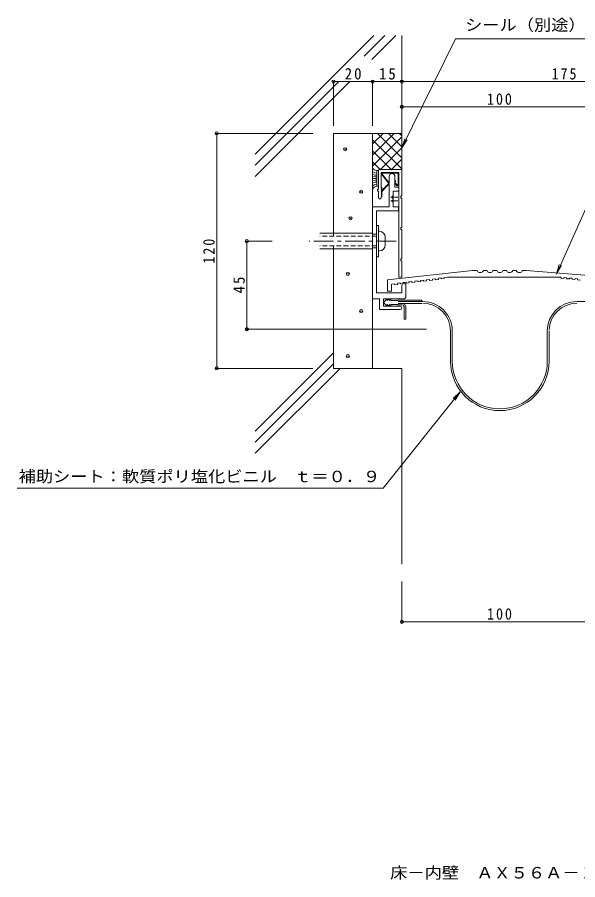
# Model space of a CAD drawing. Units: millimetres, scale not verified. Extents: x -313 to 312, y -270 to 171.
# Drawn here: x -312.6 to -26.1, y -269.5 to 171 of the extents above; entities that cross this region are included whole.
import ezdxf
from ezdxf.enums import TextEntityAlignment as Align

# ---------------------------------------------------------------- set-up
doc = ezdxf.new("R2010")
doc.units = ezdxf.units.MM
doc.header["$LTSCALE"] = 2
doc.header["$PDMODE"] = 32
doc.header["$PDSIZE"] = 1.6
doc.linetypes.add('CHAIN1', pattern=[8, 5, -1, 1, -1])
doc.linetypes.add('DASHED1', pattern=[1.8, 1.2, -0.6])
for name, color, linetype, lineweight in [('D-0', 3, 'Continuous', 9), ('D-1', 2, 'Continuous', 9), ('D-2', 4, 'Continuous', 9), ('D-3', 6, 'Continuous', 5), ('D-4', 7, 'Continuous', 9), ('D-5', 7, 'Continuous', 9)]:
    doc.layers.add(name, color=color, linetype=linetype, lineweight=lineweight)
doc.layers.add('F-5_F-5ﾚｲﾔ', color=2, linetype='Continuous')
doc.styles.add('ＭＳ ゴシック', font='')
doc.styles.get('ＭＳ ゴシック').set_extended_font_data('MS Gothic')

msp = doc.modelspace()

# ---------------------------------------------------------------- linework, layer by layer
at = {"layer": 'D-0'}
for p, q in [((-128.829, 92.728), (-128.024, 92.728)), ((-128.823, 92.716), (-128.823, 84.831)), ((-128.045, 83.187), (-128.045, 92.687)), ((-128.023, 92.716), (-128.023, 84.831)), ((-116.545, 93.187), (-127.545, 93.187)), ((-116.045, 79.687), (-116.045, 92.687)), ((-129.92, 90.456), (-131.014, 91.075)), ((-129.82, 89.565), (-130.988, 89.911)), ((-128.825, 88.673), (-130.988, 88.673)), ((-129.92, 91.544), (-130.964, 92.262)), ((-128.825, 91.371), (-129.897, 91.57)), ((-128.852, 90.356), (-129.847, 90.43)), ((-128.825, 89.565), (-129.797, 89.565)), ((-126.545, 84.183), (-126.545, 91.687)), ((-117.545, 91.687), (-126.545, 91.687)), ((-117.545, 38.187), (-117.545, 91.687)), ((-129.87, 86.717), (-130.988, 86.225)), ((-128.825, 86.794), (-129.82, 86.717)), ((-128.839, 84.831), (-128.021, 84.831)), ((-126.046, 83.683), (-126.546, 84.183)), ((-128.545, 83.187), (-128.545, 82.187)), ((-128.045, 83.187), (-128.545, 83.187)), ((-128.545, 82.187), (-128.045, 82.187)), ((-128.045, 78.937), (-128.045, 82.187)), ((-126.546, 83.183), (-126.046, 83.683)), ((-126.046, 82.683), (-126.546, 83.183)), ((-126.546, 82.183), (-126.046, 82.683)), ((-126.046, 81.683), (-126.546, 82.183)), ((-126.546, 81.183), (-126.046, 81.683)), ((-126.046, 80.683), (-126.546, 81.183)), ((-126.546, 80.183), (-126.046, 80.683)), ((-126.046, 79.683), (-126.546, 80.183)), ((-126.546, 79.184), (-126.046, 79.683)), ((-116.545, 79.687), (-116.545, 78.687)), ((-116.045, 79.687), (-116.545, 79.687)), ((-126.545, 78.937), (-126.545, 79.184)), ((-116.545, 78.687), (-116.045, 78.687)), ((-116.045, 63.687), (-116.045, 78.687)), ((-116.545, 63.687), (-116.545, 62.687)), ((-116.045, 63.687), (-116.545, 63.687)), ((-116.545, 62.687), (-116.045, 62.687)), ((-116.045, 47.687), (-116.045, 62.687)), ((-116.545, 47.687), (-116.545, 46.687)), ((-116.045, 47.687), (-116.545, 47.687)), ((-116.545, 46.687), (-116.045, 46.687)), ((-116.045, 38.187), (-116.045, 46.687)), ((-79.898, 41.738), (-123.301, 36.923)), ((-79.898, 41.738), (-77.478, 41.738)), ((-76.478, 40.738), (-75.478, 40.738)), ((-74.478, 41.738), (-72.478, 41.738)), ((-71.478, 40.738), (-70.478, 40.738)), ((-69.478, 41.738), (-67.478, 41.738)), ((-66.478, 40.738), (-65.478, 40.738)), ((-64.478, 41.738), (-62.478, 41.738)), ((-61.478, 40.738), (-60.478, 40.738)), ((-59.478, 41.738), (-57.478, 41.738)), ((-56.478, 40.738), (-55.478, 40.738)), ((-54.478, 41.738), (-52.478, 41.738)), ((-52.476, 41.743), (-14.976, 38.743)), ((-123.301, 31.098), (-123.301, 36.967)), ((-116.872, 35.359), (-118.208, 35.21)), ((-117.545, 38.187), (-116.045, 38.187)), ((-116.817, 34.862), (-116.872, 35.359)), ((-113.89, 35.689), (-115.381, 35.524)), ((-115.326, 35.027), (-115.381, 35.524)), ((-113.835, 35.193), (-113.89, 35.689)), ((-112.344, 35.358), (-113.835, 35.193)), ((-110.909, 36.02), (-112.4, 35.855)), ((-112.344, 35.358), (-112.4, 35.855)), ((-110.854, 35.523), (-110.909, 36.02)), ((-109.363, 35.689), (-110.854, 35.523)), ((-107.927, 36.351), (-109.418, 36.186)), ((-109.363, 35.689), (-109.418, 36.186)), ((-107.872, 35.854), (-107.927, 36.351)), ((-106.381, 36.019), (-107.872, 35.854)), ((-104.945, 36.682), (-106.436, 36.517)), ((-106.381, 36.019), (-106.436, 36.517)), ((-104.89, 36.185), (-104.945, 36.682)), ((-103.399, 36.35), (-104.89, 36.185)), ((-103.399, 36.35), (-103.454, 36.847)), ((-101.916, 37.075), (-103.406, 36.91)), ((-101.86, 36.578), (-101.916, 37.075)), ((-100.37, 36.744), (-101.86, 36.578)), ((-100.37, 36.744), (-100.425, 37.241)), ((-98.886, 37.469), (-100.377, 37.303)), ((-98.831, 36.972), (-98.886, 37.469)), ((-97.34, 37.137), (-98.831, 36.972)), ((-95.971, 37.856), (-97.462, 37.69)), ((-97.34, 37.137), (-97.395, 37.634)), ((-95.916, 37.359), (-95.971, 37.856)), ((-94.425, 37.524), (-95.916, 37.359)), ((-92.724, 38.238), (-94.482, 38.043)), ((-94.425, 37.524), (-94.482, 38.043)), ((-92.724, 38.238), (-34.706, 38.238)), ((-34.744, 37.752), (-34.705, 38.249)), ((-33.214, 38.076), (-31.866, 37.968)), ((-31.906, 37.47), (-31.866, 37.967)), ((-31.906, 37.47), (-30.41, 37.35)), ((-30.41, 37.35), (-30.371, 37.847)), ((-30.375, 37.793), (-29.027, 37.685)), ((-29.067, 37.187), (-29.027, 37.684)), ((-27.536, 37.51), (-26.188, 37.402)), ((-26.228, 36.904), (-26.188, 37.401)), ((-26.228, 36.904), (-24.733, 36.784)), ((-123.301, 31.098), (-121.301, 31.098)), ((-121.301, 31.103), (-121.301, 34.756)), ((-119.718, 34.932), (-121.209, 34.767)), ((-119.663, 34.435), (-119.718, 34.932)), ((-118.172, 34.601), (-119.663, 34.435)), ((-118.172, 34.601), (-118.227, 35.097)), ((-115.326, 35.027), (-116.817, 34.862))]:
    msp.add_line(p, q, dxfattribs=at)
for points in [[(-128.825, 87.809), (-129.597, 87.809), (-130.988, 87.586)], [(-128.825, 85.753), (-130.119, 85.48), (-130.964, 84.811)], [(-34.744, 37.752), (-33.249, 37.633), (-33.214, 38.076)], [(-29.067, 37.187), (-27.571, 37.067), (-27.532, 37.564)]]:
    msp.add_lwpolyline(points, dxfattribs=at)
for centre, radius, start, end in [((-128.65, 95.344), 2.619, 205.46629, 266.15474), ((-127.545, 92.687), 0.5, 90, 180), ((-116.545, 92.687), 0.5, 0, 90), ((-128.476, 82.155), 2.709, 97.96758, 156.66208), ((-127.295, 78.937), 0.75, 180, 0), ((-76.478, 41.738), 1, 180, 270), ((-75.478, 41.738), 1, 270, 0), ((-71.478, 41.738), 1, 180, 270), ((-70.478, 41.738), 1, 270, 0), ((-66.478, 41.738), 1, 180, 270), ((-65.478, 41.738), 1, 270, 0), ((-61.478, 41.738), 1, 180, 270), ((-60.478, 41.738), 1, 270, 0), ((-56.478, 41.738), 1, 180, 270), ((-55.478, 41.738), 1, 270, 0)]:
    msp.add_arc(centre, radius, start, end, dxfattribs=at)
at = {"layer": 'D-1'}
for p, q in [((-122.929, 86.341), (-126.328, 90.684)), ((-122.737, 86.565), (-126.124, 90.904)), ((-118.284, 91.687), (-125.884, 91.687)), ((-118.284, 91.387), (-125.884, 91.387)), ((-122.545, 74.187), (-122.545, 89.687)), ((-119.545, 84.187), (-119.545, 89.687)), ((-117.984, 91.087), (-117.984, 85.587)), ((-117.684, 91.087), (-117.684, 85.587)), ((-122.87, 85.991), (-126.545, 82.187)), ((-122.617, 85.841), (-126.277, 82.052)), ((-119.045, 86.921), (-119.545, 87.787)), ((-119.545, 86.921), (-119.045, 86.921)), ((-117.545, 84.187), (-119.545, 84.187)), ((-118.514, 85.395), (-119.455, 86.515)), ((-120.545, 79.687), (-120.545, 82.187)), ((-117.545, 82.187), (-120.545, 82.187)), ((-121.714, 79.187), (-118.105, 79.187)), ((-121.714, 77.187), (-118.105, 77.187)), ((-121.045, 77.687), (-121.045, 76.687)), ((-120.545, 77.687), (-121.045, 77.687)), ((-121.045, 76.687), (-120.545, 76.687)), ((-120.545, 77.687), (-120.545, 78.687)), ((-122.545, 74.187), (-130.978, 74.187)), ((-130.978, 74.187), (-130.978, 27.203)), ((-117.695, 72.187), (-128.978, 72.187)), ((-128.978, 30.203), (-128.978, 72.187)), ((-117.695, 72.187), (-117.695, 74.187)), ((-127.978, 64.695), (-128.978, 64.695)), ((-127.978, 48.695), (-127.978, 64.695)), ((-127.478, 61.695), (-127.978, 61.695)), ((-130.987, 60.695), (-157.998, 60.695)), ((-128.978, 60.195), (-130.978, 60.195)), ((-124.478, 58.695), (-124.478, 54.695)), ((-128.978, 53.195), (-130.978, 53.195)), ((-130.978, 52.695), (-157.998, 52.695)), ((-127.978, 48.695), (-128.978, 48.695)), ((-127.478, 51.695), (-127.978, 51.695)), ((-115.978, 30.203), (-115.978, 34.203)), ((-113.978, 28.203), (-113.978, 34.203)), ((-130.978, 27.203), (-127.478, 27.203)), ((-128.978, 30.203), (-115.978, 30.203)), ((-127.478, 21.703), (-127.478, 27.203)), ((-125.478, 27.203), (-114.978, 27.203)), ((-116.853, 21.703), (-127.478, 21.703))]:
    msp.add_line(p, q, dxfattribs=at)
at = {"layer": 'D-1', "linetype": 'DASHED1'}
for p, q in [((-128.978, 59.195), (-157.998, 59.195)), ((-128.978, 54.195), (-157.998, 54.195))]:
    msp.add_line(p, q, dxfattribs=at)
at = {"layer": 'D-1', "linetype": 'CHAIN1'}
msp.add_line((-118.985, 56.695), (-163.439, 56.695), dxfattribs=at)
at = {"layer": 'D-1'}
for points in [[(-118.744, 85.202), (-119.684, 86.322), (-119.455, 86.515)], [(-120.545, 79.687), (-121.045, 79.687), (-121.045, 78.687), (-120.545, 78.687)], [(-117.695, 74.187), (-120.545, 74.187), (-120.545, 76.687)], [(-125.478, 27.203), (-125.478, 23.453), (-116.853, 23.453)]]:
    msp.add_lwpolyline(points, dxfattribs=at)
for centre, radius, start, end in [((-125.884, 91.087), 0.6, 90, 222.27429), ((-125.884, 91.087), 0.3, 90, 222.27429), ((-121.045, 89.687), 1.5, 0, 180), ((-118.284, 91.087), 0.6, 0, 90), ((-118.284, 91.087), 0.3, 0, 90), ((-123.138, 86.126), 0.3, 333.24263, 45.78445), ((-123.145, 86.125), 0.6, 331.69905, 47.13161), ((-118.284, 85.587), 0.6, 220.00041, 0), ((-118.284, 85.587), 0.3, 220.00041, 0), ((-127.478, 58.695), 3, 0, 90), ((-127.478, 54.695), 3, 270, 0), ((-114.978, 34.203), 1, 0, 180), ((-114.978, 28.203), 1, 270, 0), ((-116.853, 22.578), 0.875, 270, 90)]:
    msp.add_arc(centre, radius, start, end, dxfattribs=at)
at = {"layer": 'D-2'}
for p, q in [((-117.978, 26.59), (-105.851, 26.59)), ((-105.851, 25.795), (-105.851, 26.59)), ((-121.603, 26.34), (-118.228, 26.34)), ((-121.603, 24.35), (-118.228, 24.35)), ((-117.978, 25.795), (-105.25, 25.795)), ((-117.978, 24.895), (-105.851, 24.895)), ((-117.978, 24.095), (-115.977, 24.095)), ((-114.777, 16.895), (-114.777, 22.895)), ((-113.977, 16.895), (-113.977, 22.895)), ((-13.968, 25.795), (-26.695, 25.795)), ((-114.777, 16.895), (-113.977, 16.895)), ((-91.15, -4.704), (-91.15, 10.795)), ((-90.25, -4.704), (-90.25, 10.795)), ((-41.695, -4.704), (-41.695, 10.795)), ((-40.795, -4.704), (-40.795, 10.795))]:
    msp.add_line(p, q, dxfattribs=at)
for points in [[(-123.603, 27.22), (-125.478, 25.345), (-123.603, 23.47)], [(-123.603, 27.22), (-123.603, 26.34), (-122.603, 27.22), (-122.603, 26.34), (-121.603, 27.22), (-121.603, 26.34)], [(-123.603, 23.47), (-123.603, 24.35), (-122.603, 23.47)], [(-122.603, 23.47), (-122.603, 24.35), (-121.603, 23.47), (-121.603, 24.35)]]:
    msp.add_lwpolyline(points, dxfattribs=at)
for centre, radius, start, end in [((-117.978, 26.34), 0.25, 90, 180), ((-117.978, 24.35), 0.25, 180, 270), ((-115.977, 22.895), 2, 0, 90.00002), ((-115.977, 22.895), 1.2, 0, 90.00002), ((-105.25, 10.795), 15, 0, 90.00002), ((-105.25, 10.795), 14.1, 0.00002, 90.00002), ((-26.695, 10.795), 15, 90, 180), ((-26.695, 10.795), 14.1, 90, 177.76195), ((-65.97, -4.704), 25.18, 180.00002, 270), ((-65.97, -4.704), 24.28, 180, 270), ((-65.975, -4.704), 24.28, 270, 0), ((-65.975, -4.704), 25.18, 270, 0)]:
    msp.add_arc(centre, radius, start, end, dxfattribs=at)
at = {"layer": 'D-3'}
for p, q in [((-190.978, 101.087), (-130.345, 161.72)), ((-135.243, 151.165), (-124.688, 161.72)), ((-131.38, 149.372), (-119.031, 161.72)), ((-116.045, 161.72), (-116.045, 92.687)), ((-190.978, 95.43), (-148.246, 138.162)), ((-190.978, 89.773), (-142.589, 138.162)), ((-150.978, 111.703), (-150.978, 59.201)), ((-116.045, 111.703), (-150.978, 111.703)), ((-130.978, 111.703), (-130.978, -8.297)), ((-130.978, 100.637), (-119.912, 111.703)), ((-130.978, 106.294), (-125.569, 111.703)), ((-128.547, 111.703), (-116.045, 99.2)), ((-122.89, 111.703), (-116.045, 104.857)), ((-117.233, 111.703), (-116.045, 110.514)), ((-130.978, 94.98), (-116.045, 109.913)), ((-130.978, 108.477), (-116.045, 93.543)), ((-130.978, 102.82), (-121.316, 93.158)), ((-127.143, 93.158), (-116.045, 104.256)), ((-130.978, 97.163), (-126.973, 93.158)), ((-121.486, 93.158), (-116.045, 98.6)), ((-150.978, 54.201), (-150.978, -8.297)), ((-190.978, -40.334), (-150.978, -0.334)), ((-190.978, -45.991), (-150.978, -5.991)), ((-190.978, -51.648), (-147.627, -8.297)), ((-115.978, -8.297), (-150.978, -8.297)), ((-115.978, -8.297), (-115.978, -108.297))]:
    msp.add_line(p, q, dxfattribs=at)
for p in [(-144.975, 103.574), (-136.851, 81.91), (-142.267, 68.37), (-143.621, 39.936), (-136.851, 20.98), (-143.621, -2.038)]:
    msp.add_point(p, dxfattribs=at)
at = {"layer": 'D-4'}
for p, q in [((-88.682, 159.943), (-18.856, 159.943)), ((16.606, 160.239), (-37.006, 39.885)), ((-116.045, 104.256), (-113.273, 108.418)), ((-37.006, 39.885), (-35.585, 44.679)), ((-37.006, 39.885), (-34.393, 44.148)), ((-125.631, -69.529), (-86.242, -20.293)), ((-86.242, -20.293), (-89.848, -23.756)), ((-86.242, -20.293), (-88.829, -24.571)), ((-312.587, -69.529), (-125.631, -69.529))]:
    msp.add_line(p, q, dxfattribs=at)
msp.add_lwpolyline([(-88.682, 159.943), (-116.045, 104.256), (-114.444, 108.993)], dxfattribs=at)
at = {"layer": 'D-5'}
for p, q in [((-150.978, 138.162), (59.027, 138.162)), ((-150.978, 138.162), (-150.978, 115.62)), ((-130.978, 115.62), (-130.978, 138.763)), ((-116.045, 125.275), (59.027, 125.275)), ((-161.487, 111.703), (-211.258, 111.703)), ((-210.658, -8.297), (-210.658, 111.703)), ((-182.248, 56.701), (-195.85, 56.701)), ((-195.25, 11.703), (-195.25, 56.701)), ((-103.501, 11.703), (-195.85, 11.703)), ((-161.487, -8.297), (-211.258, -8.297)), ((-115.978, -117.176), (-115.978, -138.353)), ((-115.978, -137.753), (84.022, -137.753))]:
    msp.add_line(p, q, dxfattribs=at)
for p in [(-150.978, 138.162), (-130.978, 138.162), (-116.045, 138.162), (-116.045, 125.275), (-210.658, 111.703), (-195.25, 56.701), (-195.25, 11.703), (-210.658, -8.297), (-115.978, -137.753)]:
    msp.add_point(p, dxfattribs=at)

# ---------------------------------------------------------------- texts
at = {"layer": 'D-4', "color": 2, "style": 'ＭＳ ゴシック', "width": 1.1}
for s, p in [('シール（別途）', (-83.717, 162.426)), ('補助シート：軟質ポリ塩化ビニル\u3000ｔ＝０．９', (-311.877, -68.217))]:
    msp.add_text(s, height=5.865, dxfattribs=at).set_placement(p, align=Align.BOTTOM_LEFT)
at = {"layer": 'D-5', "color": 2, "char_height": 5.865, "attachment_point": 7, "style": 'ＭＳ ゴシック'}
for s, insert in [('\\T1.27;\\W0.95;20', (-145.228, 139.163)), ('\\T1.27;\\W0.95;15', (-127.762, 139.163)), ('\\T1.27;\\W0.9;175', (-39.509, 139.163)), ('\\T1.27;\\W0.9;100', (-72.509, 126.275)), ('\\T1.27;\\W0.9;100', (-72.478, -136.753))]:
    msp.add_mtext(s, dxfattribs=dict(at, insert=insert))
at = {"layer": 'D-5', "color": 2, "char_height": 5.865, "attachment_point": 7, "rotation": 90, "style": 'ＭＳ ゴシック'}
for s, insert in [('\\T1.27;\\W0.9;120', (-211.657, 45.203)), ('\\T1.27;\\W0.95;45', (-196.249, 29.952))]:
    msp.add_mtext(s, dxfattribs=dict(at, insert=insert))
at = {"layer": 'F-5_F-5ﾚｲﾔ', "style": 'ＭＳ ゴシック', "width": 1.1}
msp.add_text('床－内壁\u3000ＡＸ５６Ａ－１００Ｇ', height=5.865, dxfattribs=at).set_placement((-122, -270.622), align=Align.BOTTOM_LEFT)

doc.saveas('drawing.dxf')
